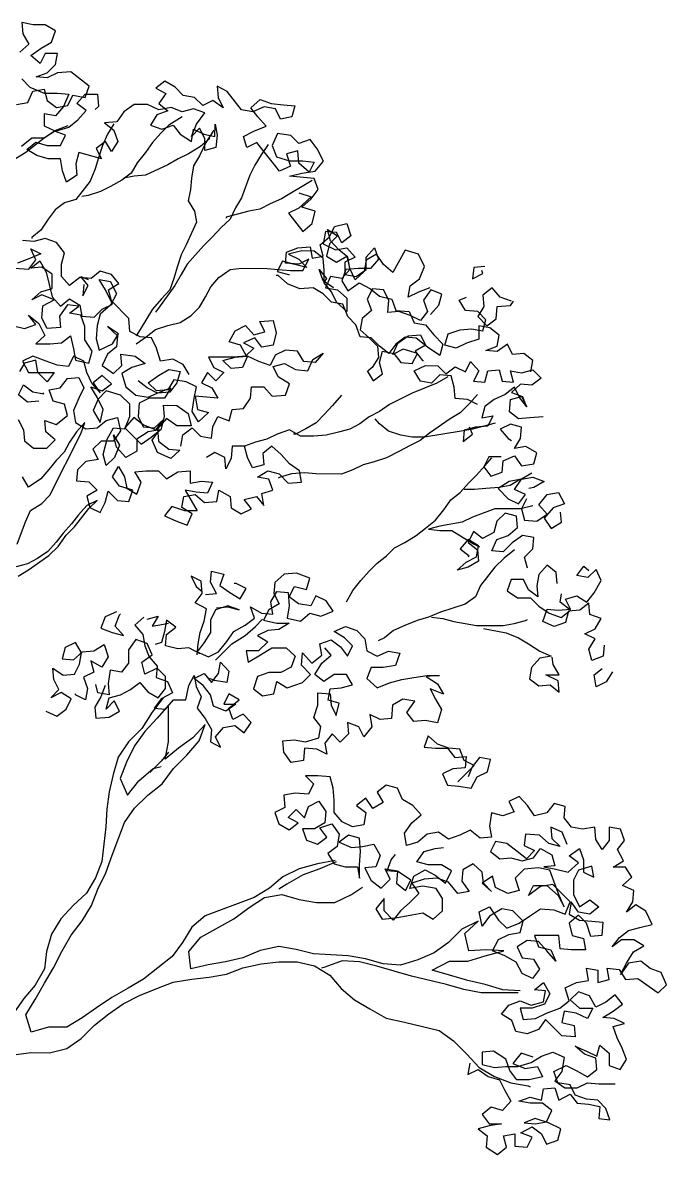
# Model space of a CAD drawing. Header units: millimetres. Extents: x 9.7 to 19, y -1.7 to 10.2.
# Drawn here: x 15.58 to 18.98, y 4.03 to 10 of the extents above; entities that cross this region are included whole.
import ezdxf

# ---------------------------------------------------------------- set-up
doc = ezdxf.new("R2010")
doc.units = ezdxf.units.MM
doc.layers.add('ceco.net 169', color=7, linetype='Continuous')

msp = doc.modelspace()

# ---------------------------------------------------------------- linework, layer by layer
at = {"layer": 'ceco.net 169'}
for p, q in [((16.3227, 6.4406), (16.2633, 6.3652)), ((16.2633, 6.3652), (16.2093, 6.2789)), ((16.2093, 6.2789), (16.1391, 6.2088)), ((16.1391, 6.2088), (16.085, 6.128)), ((16.085, 6.128), (16.058, 6.0363)), ((16.058, 6.0363), (16.0363, 5.9446)), ((16.0363, 5.9446), (16.0255, 5.8529)), ((16.0255, 5.8529), (16.02, 5.7612)), ((16.02, 5.7612), (15.9982, 5.5778)), ((15.9982, 5.5778), (15.9658, 5.4916)), ((15.9658, 5.4916), (15.9172, 5.4107)), ((15.9172, 5.4107), (15.847, 5.346)), ((15.847, 5.346), (15.7822, 5.276)), ((15.7822, 5.276), (15.7336, 5.1951)), ((15.7336, 5.1951), (15.7065, 5.1034)), ((15.7065, 5.1034), (15.6956, 5.0117)), ((15.6956, 5.0117), (15.647, 4.9255)), ((15.647, 4.9255), (15.5876, 4.8554)), ((15.5876, 4.8554), (15.5336, 4.7799))]:
    msp.add_line(p, q, dxfattribs=at)
for points in [[(15.5488, 9.57), (15.6081, 9.5807), (15.6351, 9.6401), (15.6945, 9.6508), (15.7106, 9.5914), (15.7591, 9.5536), (15.8185, 9.5644), (15.8455, 9.6183), (15.9102, 9.6074), (15.9319, 9.6668), (15.8348, 9.7424), (15.7647, 9.737), (15.7107, 9.7101), (15.6514, 9.7156), (15.7108, 9.7371), (15.7539, 9.7802), (15.7648, 9.8395), (15.7001, 9.8396), (15.673, 9.7857), (15.6245, 9.8289), (15.6785, 9.8666), (15.7325, 9.8989), (15.7541, 9.9582), (15.7002, 9.9906), (15.6355, 9.9907), (15.5761, 10.0015), (15.5815, 9.9422), (15.6138, 9.8882), (15.5652, 9.8451)], [(17.0372, 9.1047), (17.1019, 9.0831), (17.0371, 9.0238), (16.9831, 8.9969), (17.0586, 8.8997), (17.1071, 8.9428), (17.1234, 9.0076), (17.0533, 9.0292), (17.1019, 9.0723), (17.1397, 9.1208), (17.1181, 9.1802), (16.9887, 9.1911), (17.0534, 9.2072), (17.1236, 9.2179), (17.1668, 9.2718), (17.1345, 9.3366), (17.0968, 9.3852), (17.0374, 9.3637), (16.9943, 9.4069), (16.9242, 9.4177), (16.8971, 9.353), (16.9187, 9.2936), (16.9888, 9.272), (17.0589, 9.2719), (17.1182, 9.2665), (17.0912, 9.2126), (17.0373, 9.2612), (17.032, 9.3259), (16.9726, 9.3098), (16.9941, 9.245), (16.9348, 9.2181), (16.8971, 9.2667), (16.854, 9.3207), (16.8162, 9.3693), (16.7623, 9.3423), (16.7461, 9.4017), (16.8001, 9.4286), (16.8649, 9.4555), (16.8218, 9.5041), (16.784, 9.5527), (16.8326, 9.5958), (16.8919, 9.5742), (16.9567, 9.5687), (17.016, 9.5633), (16.9998, 9.5039), (16.9404, 9.4932), (16.9135, 9.5472), (16.8542, 9.558), (16.7948, 9.5311), (16.7355, 9.542), (16.6601, 9.6391), (16.6061, 9.6661), (16.6115, 9.6068), (16.6384, 9.5528), (16.5845, 9.5906), (16.5305, 9.5637), (16.4874, 9.6069), (16.4281, 9.6178), (16.385, 9.6609), (16.3311, 9.6934), (16.2825, 9.6556), (16.3364, 9.6286), (16.2986, 9.5747), (16.3471, 9.5369), (16.2877, 9.5154), (16.2553, 9.4615), (16.3146, 9.4398), (16.374, 9.4614), (16.4117, 9.4128), (16.471, 9.375), (16.4819, 9.4397), (16.5358, 9.4127), (16.5951, 9.4018), (16.5952, 9.4666), (16.6059, 9.4072), (16.6004, 9.3425), (16.5411, 9.3264), (16.5412, 9.3911), (16.5142, 9.4451), (16.471, 9.4019), (16.4981, 9.4666), (16.5413, 9.5259), (16.482, 9.5476), (16.4226, 9.5314), (16.3633, 9.5531), (16.2985, 9.5424), (16.2392, 9.5694), (16.1691, 9.5694), (16.1151, 9.5317), (16.0773, 9.4778), (16.0126, 9.4725), (16.0611, 9.4347), (16.0826, 9.3753), (16.0502, 9.3214), (16.0179, 9.3754), (15.9693, 9.3377), (15.9962, 9.2837), (15.8776, 9.3162), (15.8614, 9.2569), (15.8667, 9.1975), (15.8127, 9.1598), (15.7912, 9.2192), (15.7805, 9.2839), (15.7157, 9.284), (15.6564, 9.3002), (15.6025, 9.3326), (15.6511, 9.3703), (15.7104, 9.3541), (15.7805, 9.354), (15.8075, 9.4079), (15.7482, 9.4296), (15.6943, 9.3919), (15.6295, 9.3919), (15.5755, 9.3488)], [(15.5759, 9.7048), (15.619, 9.6616), (15.6945, 9.6292), (15.7646, 9.6291), (15.8239, 9.6237), (15.7969, 9.559), (15.7537, 9.5105), (15.6944, 9.5213), (15.6943, 9.4566), (15.7536, 9.4296), (15.8238, 9.4511), (15.8724, 9.4888), (15.9156, 9.5373), (15.867, 9.5751), (15.9102, 9.6236), (15.975, 9.6236), (15.9803, 9.5588), (15.9641, 9.5427)], [(16.4226, 9.5045), (16.3524, 9.4614), (16.3092, 9.4183), (16.266, 9.3698), (16.2282, 9.3159), (16.185, 9.262), (16.1526, 9.208), (16.104, 9.1703), (16.0446, 9.138), (15.9907, 9.1111), (15.9259, 9.0896), (15.8936, 9.0842)], [(15.8184, 9.4565), (15.759, 9.435), (15.6943, 9.3919), (15.5971, 9.3164), (15.5431, 9.2841), (15.4838, 9.2626), (15.4298, 9.2357), (15.3704, 9.2142), (15.3489, 9.2088)], [(16.0611, 9.467), (16.0287, 9.4131), (16.0017, 9.3538), (15.9801, 9.2891), (15.9638, 9.2298), (15.9368, 9.1651), (15.8612, 9.0681), (15.8018, 9.0519), (15.7532, 9.0142), (15.7154, 8.9657), (15.6776, 8.9064), (15.629, 8.8687), (15.629, 8.8633)], [(16.5897, 9.4342), (16.5465, 9.3695), (16.5141, 9.2994), (16.4817, 9.2455), (16.4708, 9.1808), (16.4654, 9.1214), (16.4545, 9.0621), (16.4869, 9.0081), (16.4976, 8.9488), (16.4435, 8.8302), (16.4165, 8.7763), (16.3949, 8.7115), (16.3786, 8.6522), (16.357, 8.5929), (16.3138, 8.5444), (16.2652, 8.4905), (16.2004, 8.3827), (16.1788, 8.3503)], [(16.5681, 9.3911), (16.5195, 9.348), (16.4548, 9.3103), (16.4008, 9.2833), (16.3468, 9.251), (16.2281, 9.1972), (16.1688, 9.1918), (16.1148, 9.1811)], [(16.8756, 9.3584), (16.8378, 9.3045), (16.8053, 9.2506), (16.7783, 9.1967), (16.7351, 9.078), (16.7026, 9.0241), (16.6756, 8.9648), (16.627, 8.9217), (16.5838, 8.8732), (16.5352, 8.8247), (16.4488, 8.7277), (16.4164, 8.6738), (16.384, 8.6145), (16.2976, 8.4959), (16.2814, 8.4743)], [(17.1073, 9.1694), (16.9454, 9.0725), (16.8861, 9.0455), (16.8321, 9.0186), (16.7728, 9.0079), (16.6541, 8.9756), (16.654, 8.9702)], [(16.1787, 8.3072), (16.2327, 8.3449), (16.2813, 8.3826), (16.3461, 8.4041), (16.4108, 8.4202), (16.4702, 8.4579), (16.5134, 8.5011), (16.5458, 8.555), (16.5728, 8.6089), (16.616, 8.6574), (16.6754, 8.7005), (16.7347, 8.7058), (16.8696, 8.7057), (16.9289, 8.7003), (16.9936, 8.6948), (17.0584, 8.6948), (17.0908, 8.7541), (17.0368, 8.7271), (16.9667, 8.7326), (16.9721, 8.7919), (17.0315, 8.8135), (17.0962, 8.8188), (17.107, 8.7594), (17.1663, 8.7702), (17.1502, 8.8295), (17.1988, 8.8726), (17.2258, 8.9266), (17.2905, 8.9427), (17.3121, 8.8779), (17.2635, 8.8402), (17.2366, 8.8942), (17.1772, 8.8996), (17.1664, 8.8349), (17.2311, 8.8025), (17.2904, 8.8132), (17.3335, 8.7646), (17.2796, 8.7377), (17.2795, 8.673), (17.3388, 8.6621), (17.3928, 8.6998), (17.3929, 8.7646), (17.4361, 8.8131), (17.4576, 8.7537), (17.4144, 8.7052), (17.3497, 8.7053), (17.2849, 8.6999), (17.2633, 8.6406), (17.2956, 8.5867), (17.355, 8.6298), (17.4143, 8.5973), (17.4628, 8.5595), (17.5275, 8.5433), (17.549, 8.4839), (17.6192, 8.4785), (17.6461, 8.4191), (17.7054, 8.4083), (17.7485, 8.3543), (17.797, 8.3057), (17.7808, 8.2464), (17.7161, 8.2896), (17.6568, 8.3382), (17.5975, 8.3436), (17.5489, 8.3059), (17.5111, 8.2574), (17.4626, 8.2952), (17.4195, 8.3384), (17.3601, 8.3439), (17.3386, 8.4086), (17.2955, 8.4518), (17.2686, 8.5166), (17.2092, 8.5274), (17.1661, 8.5706), (17.1122, 8.603), (17.0421, 8.5977), (16.9774, 8.6247), (16.9289, 8.6679), (16.9181, 8.6679)], [(17.7272, 8.6024), (17.6678, 8.5809), (17.6138, 8.554), (17.6247, 8.6133), (17.6733, 8.651), (17.7003, 8.7157), (17.668, 8.7805), (17.5979, 8.8021), (17.533, 8.6835), (17.4845, 8.7267), (17.4468, 8.7807), (17.3929, 8.7484), (17.382, 8.6891), (17.3334, 8.646), (17.3065, 8.7053), (17.2958, 8.7647), (17.2473, 8.8025), (17.2042, 8.8511), (17.188, 8.9104), (17.2419, 8.878), (17.1987, 8.8349), (17.1825, 8.7702), (17.2364, 8.7377), (17.2904, 8.7701), (17.3065, 8.6999), (17.2633, 8.6514), (17.204, 8.6623), (17.177, 8.6029), (17.2417, 8.5921), (17.2902, 8.5489), (17.2901, 8.4788), (17.2362, 8.5274), (17.2093, 8.5813), (17.1716, 8.6299), (17.1716, 8.6947), (17.1663, 8.7594), (17.1178, 8.7972), (17.0531, 8.7973), (16.9829, 8.7811), (17.0368, 8.7541), (17.08, 8.7109), (17.0098, 8.7272), (16.9505, 8.7434), (16.9235, 8.6895), (16.9828, 8.6732), (16.9882, 8.6732)], [(16.4591, 8.1451), (16.4268, 8.1991), (16.3729, 8.2261), (16.3081, 8.2154), (16.2866, 8.2855), (16.2597, 8.3395), (16.2004, 8.3449), (16.1464, 8.3719), (16.1411, 8.4421), (16.0495, 8.5339), (16.0334, 8.5932), (16.0873, 8.6255), (16.0496, 8.6741), (15.9903, 8.6903), (15.9417, 8.6526), (15.8824, 8.6581), (15.8284, 8.615), (15.7853, 8.6636), (15.7853, 8.7283), (15.8016, 8.7876), (15.7585, 8.8416), (15.6992, 8.8632), (15.6398, 8.8471), (15.5805, 8.8525)], [(15.5372, 8.7069), (15.6127, 8.7015), (15.6505, 8.75), (15.6236, 8.8093), (15.6775, 8.7823), (15.6128, 8.7554), (15.5534, 8.7339)], [(15.5261, 8.4049), (15.5908, 8.3886), (15.6502, 8.4101), (15.6125, 8.4587), (15.6664, 8.4155), (15.6987, 8.3508), (15.6501, 8.3077), (15.7256, 8.3076), (15.785, 8.3129), (15.8336, 8.3506), (15.8497, 8.2805), (15.8604, 8.2212), (15.9305, 8.2049), (15.9468, 8.2696), (15.9091, 8.329), (15.9091, 8.3991), (15.8876, 8.4585), (15.8283, 8.4693), (15.8768, 8.507), (15.8175, 8.5125), (15.7743, 8.4532), (15.7796, 8.3938), (15.7095, 8.3885), (15.6826, 8.4425), (15.688, 8.5072), (15.7474, 8.5395), (15.6827, 8.5666), (15.6287, 8.5396), (15.6773, 8.5827), (15.7367, 8.5989), (15.7368, 8.6744), (15.6828, 8.7122), (15.6235, 8.7069), (15.6721, 8.7446), (15.7044, 8.6852), (15.7366, 8.5557), (15.7798, 8.5071), (15.8283, 8.5448), (15.8822, 8.5124), (15.893, 8.4531), (15.9577, 8.4476), (16.0009, 8.4907), (16.0549, 8.5177), (16.0172, 8.5932), (15.9849, 8.6472), (16.0442, 8.6363), (16.0765, 8.5716), (16.0441, 8.5123), (15.9901, 8.4638), (15.9739, 8.4045), (15.9684, 8.3343), (15.9845, 8.275), (16.0547, 8.3073), (16.0871, 8.3612), (16.0278, 8.399), (16.0817, 8.3504), (16.0762, 8.2911), (16.0277, 8.2534), (16.0006, 8.1941), (16.0599, 8.1508), (16.1031, 8.194), (16.0978, 8.2533), (16.1733, 8.2424), (16.2272, 8.2046), (16.1571, 8.1831), (16.1031, 8.1508), (16.1246, 8.0807), (16.1785, 8.0375), (16.2432, 8.0266), (16.3026, 8.0535), (16.3619, 8.0751), (16.3295, 8.0211), (16.2486, 8.0212), (16.1946, 7.9943), (16.1892, 7.9242), (16.2161, 7.8702), (16.2754, 7.8648), (16.324, 7.9079), (16.2808, 7.854), (16.2161, 7.881), (16.1676, 7.9188), (16.119, 7.8649), (16.2052, 7.7785), (16.2592, 7.8162), (16.3132, 7.8593), (16.3294, 7.924), (16.3241, 7.9834), (16.3942, 7.9833), (16.4535, 7.9401), (16.4696, 7.8754), (16.3941, 7.8754), (16.3402, 7.9132), (16.2916, 7.8593), (16.2969, 7.7946), (16.3509, 7.7514), (16.4102, 7.746), (16.3616, 7.7028), (16.2915, 7.7353), (16.2646, 7.8), (16.3024, 7.8539), (16.2431, 7.8432), (16.1837, 7.8055), (16.1836, 7.7408), (16.1243, 7.7085), (16.0758, 7.7624), (16.0596, 7.8272), (16.0919, 7.7732), (16.0649, 7.7085), (16.0217, 7.6654), (16.0056, 7.7248), (16.0272, 7.8056), (16.0597, 7.865), (16.119, 7.8595), (16.146, 7.9242), (16.1461, 7.9889), (16.0976, 8.0375), (16.0221, 8.0592), (15.9789, 8.0161), (15.9519, 7.9568), (15.9896, 7.892), (16.0058, 7.9621), (15.9735, 8.0269), (15.9412, 8.0808), (16.0005, 8.0592), (16.0491, 8.0969), (16.0006, 8.1401), (15.952, 8.1024), (15.9897, 8.0484), (15.9466, 8.097), (15.9197, 8.1564), (15.9036, 8.2157), (15.8496, 8.2427), (15.8226, 8.1888), (15.7633, 8.1943), (15.704, 8.2159), (15.6339, 8.2429), (15.5799, 8.216), (15.6122, 8.1567), (15.7471, 8.1565), (15.7093, 8.108), (15.6608, 8.1566), (15.65, 8.2214), (15.5907, 8.2052), (15.5637, 8.1621)], [(18.0186, 8.7155), (17.9592, 8.7101), (17.9538, 8.6508), (18.0077, 8.6777), (18.0024, 8.6939)], [(15.9039, 8.6203), (15.8985, 8.561), (15.9255, 8.6149), (15.8878, 8.6635), (15.9255, 8.6472)], [(17.2201, 8.6029), (17.1662, 8.6407), (17.1447, 8.7001), (17.1824, 8.6515), (17.1716, 8.6353)], [(17.7324, 8.4622), (17.7756, 8.5107), (17.7919, 8.57), (17.7326, 8.5916), (17.6947, 8.5377), (17.7163, 8.4784), (17.6785, 8.4299), (17.6245, 8.4569), (17.5652, 8.4785), (17.5059, 8.4732), (17.5113, 8.5379), (17.4844, 8.5919), (17.4251, 8.5973), (17.3981, 8.5434), (17.4196, 8.484), (17.371, 8.4409), (17.3602, 8.3816), (17.4087, 8.3384), (17.4518, 8.2952), (17.4571, 8.2359), (17.4247, 8.182), (17.4031, 8.1658)], [(18.1586, 8.5319), (18.0993, 8.5536), (18.0562, 8.6021), (18.0076, 8.5644), (18.013, 8.5051), (17.9806, 8.4512), (18.0291, 8.4026), (18.0776, 8.4403), (18.0831, 8.505), (18.1532, 8.5103), (18.1694, 8.5319)], [(18.2608, 8.1596), (18.2716, 8.219), (18.2231, 8.2568), (18.1638, 8.2514), (18.1369, 8.3054), (18.0829, 8.2677), (18.0235, 8.2731), (18.0829, 8.2946), (18.0937, 8.354), (18.0452, 8.3918), (17.9859, 8.4026), (17.9858, 8.3325), (17.9211, 8.311), (17.8671, 8.2841), (17.8078, 8.3003), (17.824, 8.3596), (17.8888, 8.3811), (17.9481, 8.3865), (18.0075, 8.3756), (18.0237, 8.4349), (17.9806, 8.4781), (17.9159, 8.4836), (17.8835, 8.5376), (17.9213, 8.5537)], [(16.4156, 7.7675), (16.4264, 7.8269), (16.475, 7.8646), (16.5181, 7.8214), (16.5775, 7.8105), (16.5829, 7.8699), (16.6099, 7.9238), (16.6693, 7.9022), (16.6855, 7.9615), (16.7448, 7.9668), (16.7826, 8.0207), (16.7881, 8.0801), (16.8528, 8.08), (16.8959, 8.0314), (16.9661, 8.0367), (16.9877, 8.0961), (16.9284, 8.1339), (16.9015, 8.1878), (16.9608, 8.204), (17.0201, 8.1715), (17.0849, 8.1661), (17.1119, 8.2254), (17.1658, 8.2577), (17.1226, 8.2092), (17.0633, 8.2147), (17.031, 8.2686), (16.9663, 8.2741), (16.9123, 8.2472), (16.8853, 8.1932), (16.826, 8.2149), (16.7667, 8.2419), (16.7396, 8.1826), (16.6803, 8.1773), (16.6372, 8.2204), (16.7019, 8.2366), (16.7613, 8.2419), (16.729, 8.3013), (16.6696, 8.3175), (16.7021, 8.3768), (16.756, 8.4037), (16.7991, 8.3552), (16.8585, 8.3713), (16.8316, 8.4253), (16.9017, 8.4306), (16.9178, 8.3658), (16.9016, 8.3011), (16.8422, 8.2904), (16.8045, 8.339), (16.7451, 8.3121), (16.7991, 8.285), (16.7559, 8.2419), (16.6965, 8.2366), (16.5617, 8.2367), (16.5886, 8.1827), (16.6425, 8.1557), (16.5993, 8.1126), (16.5562, 8.1558), (16.5238, 8.1019), (16.5777, 8.0749), (16.61, 8.0209), (16.4914, 8.0318), (16.5021, 7.9616), (16.5614, 7.9454), (16.5074, 7.8969), (16.4751, 7.9509), (16.486, 8.021), (16.4968, 8.0803), (16.4429, 8.1073), (16.3782, 8.1182), (16.3457, 8.0643), (16.2864, 8.0589), (16.2433, 8.1021), (16.2973, 8.1398), (16.3512, 8.1722), (16.4106, 8.1613), (16.3943, 8.102), (16.3565, 8.0535), (16.2918, 8.0481), (16.2379, 8.0752), (16.1894, 8.113)], [(17.3977, 8.1658), (17.43, 8.1118), (17.4786, 8.1496), (17.4625, 8.2089), (17.4787, 8.2682), (17.5381, 8.2574), (17.5758, 8.2088), (17.6351, 8.2034), (17.6621, 8.2573), (17.5866, 8.2789), (17.5327, 8.252), (17.5597, 8.3113), (17.6137, 8.349), (17.6784, 8.3543), (17.7053, 8.3004), (17.6513, 8.2681), (17.6891, 8.2195), (17.6945, 8.2195)], [(17.9801, 7.9873), (17.9262, 8.0143), (17.8615, 8.0197), (17.8562, 8.0791), (17.84, 8.1384), (17.7807, 8.1439), (17.7375, 8.1008), (17.6782, 8.1116), (17.6459, 8.1656), (17.7052, 8.1925), (17.7699, 8.1924), (17.8131, 8.1492), (17.8616, 8.187), (17.9156, 8.1599), (17.9426, 8.2139), (17.9857, 8.1653), (17.9587, 8.1114), (18.018, 8.1059), (18.0342, 8.1652), (18.0936, 8.1706), (18.1097, 8.1112), (18.169, 8.1058), (18.1529, 8.1651), (18.2122, 8.1543), (18.2716, 8.1704), (18.3147, 8.1272), (18.2661, 8.0895), (18.2068, 8.0949), (18.1582, 8.0518), (18.2175, 8.0302), (18.2337, 7.9816)], [(15.558, 7.9086), (15.585, 7.8546), (15.5903, 7.7953), (15.6388, 7.7575), (15.7089, 7.7574), (15.7521, 7.8005), (15.7036, 7.8437), (15.6983, 7.903), (15.7576, 7.8814), (15.817, 7.9299), (15.8009, 7.9893), (15.7415, 8.0055), (15.72, 8.0649), (15.7794, 8.0756), (15.8172, 8.1241), (15.8765, 8.1294), (15.9034, 8.0755), (15.8764, 8.0216), (15.8494, 7.9568), (15.8601, 7.8921), (15.914, 7.8597), (15.9734, 7.865), (16.0219, 7.9027), (16.0813, 7.9189), (16.0974, 7.8487), (16.0596, 7.7948), (15.9949, 7.7949), (15.9517, 7.7518), (15.9786, 7.6978), (15.9139, 7.6871), (15.8707, 7.644), (15.8652, 7.5846), (15.9299, 7.5792), (15.9731, 7.536), (15.9191, 7.5037), (15.9352, 7.4443), (15.9891, 7.4173), (16.0162, 7.4712), (16.0324, 7.5305), (16.0809, 7.4819), (16.1402, 7.4765), (16.1619, 7.5358), (16.0917, 7.5575), (16.054, 7.606), (16.0864, 7.6599), (16.1188, 7.606), (16.1295, 7.5466), (16.1834, 7.5142), (16.205, 7.5789), (16.1727, 7.6329), (16.2321, 7.6382), (16.2968, 7.6382), (16.3399, 7.595), (16.3993, 7.6327), (16.464, 7.638), (16.464, 7.5733), (16.5233, 7.584), (16.5826, 7.5786), (16.5556, 7.5193), (16.4963, 7.5247), (16.437, 7.5356), (16.5016, 7.4276), (16.4369, 7.4277), (16.3668, 7.4493), (16.329, 7.4008), (16.3883, 7.3738), (16.4476, 7.3521), (16.4746, 7.4115), (16.4207, 7.4439), (16.4315, 7.5032), (16.4909, 7.5139), (16.5394, 7.4707), (16.6041, 7.4761), (16.615, 7.5354), (16.6743, 7.503), (16.6796, 7.4436), (16.7335, 7.4112), (16.7875, 7.4381), (16.7498, 7.4867), (16.8145, 7.5028), (16.8522, 7.4543), (16.8415, 7.519), (16.9009, 7.5351), (16.8793, 7.5945), (16.82, 7.6053), (16.874, 7.6376), (16.9333, 7.6214), (16.9818, 7.5728), (17.0519, 7.5781), (17.0412, 7.6375), (16.9873, 7.6753), (16.9442, 7.7239), (16.8957, 7.7671), (16.8471, 7.7294), (16.8524, 7.67), (16.7931, 7.6539), (16.7662, 7.7079), (16.75, 7.7672), (16.6853, 7.7673), (16.6799, 7.7026), (16.6528, 7.6486), (16.6475, 7.708), (16.5936, 7.735), (16.5504, 7.7081)], [(17.8238, 8.1331), (17.7645, 8.1007), (17.635, 8.0469), (17.5162, 7.9877), (17.4623, 7.95), (17.4083, 7.9231), (17.3597, 7.8853), (17.3057, 7.8584), (17.2464, 7.8423), (17.1816, 7.8262), (17.1169, 7.8208), (17.0468, 7.8209), (16.9875, 7.8533), (16.9227, 7.8318), (16.8687, 7.8049), (16.8094, 7.7887), (16.75, 7.7672), (16.7393, 7.7672)], [(15.666, 8.0056), (15.6067, 8.0002), (15.5582, 8.038), (15.5852, 8.0919), (15.6337, 8.0541), (15.693, 8.0433), (15.6876, 8.0487)], [(18.3253, 7.9222), (18.2552, 7.9169), (18.1958, 7.9115), (18.1473, 7.9494), (18.1528, 8.0141), (18.2121, 8.0302), (18.239, 7.9762), (18.2013, 8.0248), (18.1744, 8.0788), (18.1258, 8.0411), (18.0665, 8.0142), (18.0179, 7.9764), (18.0016, 7.9171), (18.061, 7.9279), (18.034, 7.8739), (17.9692, 7.8686), (17.9099, 7.8525), (17.9044, 7.7931), (17.953, 7.8309), (17.9369, 7.8686)], [(17.9802, 8.0412), (17.937, 7.9927), (17.8884, 7.9442), (17.8344, 7.9119), (17.7265, 7.8365), (17.6779, 7.7987), (17.6239, 7.7718), (17.5645, 7.7395), (17.4998, 7.7072), (17.435, 7.6857), (17.3757, 7.6696), (17.3217, 7.6426), (17.2624, 7.6211), (17.1275, 7.6212), (17.0682, 7.6267), (16.998, 7.6214), (16.9387, 7.6052), (16.9279, 7.5998)], [(17.2627, 8.0365), (17.2141, 7.9826), (17.1709, 7.9341), (17.1278, 7.8909), (17.0738, 7.8586), (17.0198, 7.8317), (17.009, 7.8317)], [(15.552, 7.2505), (15.5953, 7.3691), (15.6223, 7.4284), (15.6817, 7.4661), (15.7249, 7.5092), (15.887, 7.8327), (15.9087, 7.8921), (15.8655, 7.8436), (15.8276, 7.7896), (15.8006, 7.7357), (15.7574, 7.6926), (15.7196, 7.6441), (15.6764, 7.5956), (15.6117, 7.5525), (15.5793, 7.6065)], [(18.0717, 7.8901), (17.953, 7.8578), (17.8937, 7.8471), (17.6995, 7.8149), (17.6347, 7.815), (17.5754, 7.8258), (17.5107, 7.8474), (17.4622, 7.8852), (17.4406, 7.9122)], [(18.104, 7.712), (18.0392, 7.7121), (18.0122, 7.6582), (18.0499, 7.6096), (18.1093, 7.6311), (18.1147, 7.6905), (18.1741, 7.7174), (18.2118, 7.6634), (18.2765, 7.6741), (18.2928, 7.7334), (18.2335, 7.7659), (18.1741, 7.7551), (18.2065, 7.809), (18.212, 7.8684), (18.1527, 7.8846), (18.0987, 7.8577), (18.1418, 7.8091), (18.158, 7.7983)], [(17.2887, 6.9468), (17.3211, 7.0061), (17.3643, 7.06), (17.4075, 7.1085), (17.4507, 7.1516), (17.4993, 7.1894), (17.5425, 7.2325), (17.5965, 7.2594), (17.6558, 7.2971), (17.7044, 7.3348), (17.7584, 7.3779), (17.8016, 7.4318), (17.8394, 7.4857), (17.888, 7.5234), (17.9312, 7.572), (17.9744, 7.6151), (18.0176, 7.6636), (18.0554, 7.7067)], [(18.2063, 7.5933), (18.1524, 7.561), (18.093, 7.5502), (18.0229, 7.5449), (17.9635, 7.5396), (17.9096, 7.5396)], [(18.2657, 7.6256), (18.2117, 7.5933), (18.147, 7.5825), (18.0876, 7.5448), (18.1415, 7.4908), (18.1954, 7.4638), (18.2332, 7.5123), (18.1739, 7.5394), (18.2117, 7.5933), (18.2711, 7.604), (18.3304, 7.5824), (18.2764, 7.5501), (18.2494, 7.5447)], [(18.2386, 7.4908), (18.2116, 7.4368), (18.2277, 7.3775), (18.2924, 7.372), (18.3464, 7.4097), (18.3033, 7.4583), (18.3465, 7.5122), (18.4059, 7.523), (18.4382, 7.4636), (18.3788, 7.4421), (18.3302, 7.3882), (18.3679, 7.3342), (18.4219, 7.3665), (18.4166, 7.4205)], [(15.5573, 7.0832), (15.6113, 7.1156), (15.7192, 7.191), (15.7678, 7.2395), (15.811, 7.2988), (15.8542, 7.3419), (15.9298, 7.4389), (15.973, 7.482), (15.919, 7.4551), (15.8758, 7.4066), (15.838, 7.3581), (15.7948, 7.3096), (15.757, 7.2611), (15.7138, 7.2126), (15.6599, 7.1749), (15.6059, 7.1479), (15.5465, 7.1318)], [(18.2709, 7.453), (18.2062, 7.4368), (18.0713, 7.437), (17.9526, 7.3939), (17.8987, 7.367), (17.78, 7.3455), (17.7206, 7.3294), (17.7799, 7.324), (17.8447, 7.3239), (17.904, 7.2861), (17.9579, 7.2537), (17.9902, 7.2375)], [(18.2437, 7.1239), (18.2275, 7.1833), (18.2707, 7.2264), (18.2762, 7.2857), (18.2168, 7.2966), (18.1629, 7.2589), (18.1143, 7.2104), (18.0549, 7.2158), (18.082, 7.2751), (18.1413, 7.2967), (18.1899, 7.3398), (18.1846, 7.3991), (18.1253, 7.4153), (18.0821, 7.3722), (18.0658, 7.3129), (18.0065, 7.2806), (17.9579, 7.3184), (17.9309, 7.2591), (17.9794, 7.2213), (17.9848, 7.1619), (17.9308, 7.1296), (17.8714, 7.1135), (17.92, 7.1566), (17.974, 7.1835), (17.9848, 7.2429), (17.9309, 7.2753), (17.8877, 7.2268), (17.9362, 7.189), (17.9308, 7.1836)], [(18.1736, 7.2211), (18.1196, 7.178), (18.0711, 7.1295), (17.9954, 7.0325), (17.9684, 6.9732), (17.9144, 6.9354), (17.7849, 6.8924), (17.7202, 6.8655), (17.6608, 6.8494), (17.5961, 6.8225), (17.5367, 6.7955), (17.4881, 6.7578), (17.4558, 6.7417)], [(16.5443, 6.9852), (16.6037, 6.9906), (16.5714, 7.05), (16.5768, 7.1093), (16.6415, 7.093), (16.6199, 7.0337), (16.6738, 6.9959), (16.7277, 6.9635), (16.7601, 7.0174), (16.7062, 7.0444), (16.6954, 7.0444)], [(18.4, 7.0429), (18.3947, 7.1022), (18.3462, 7.14), (18.303, 7.0915), (18.2921, 7.0322), (18.2975, 6.9729), (18.249, 7.0107), (18.222, 7.0646), (18.1573, 7.0647), (18.1357, 7.0054), (18.1896, 6.9676), (18.2597, 6.9675), (18.3028, 6.9243), (18.3567, 6.8865), (18.4214, 6.8649), (18.47, 6.9026), (18.4161, 6.9458), (18.4215, 6.9889)], [(18.6479, 6.719), (18.6424, 6.6597), (18.5831, 6.6381), (18.5669, 6.6975), (18.5993, 6.7514), (18.5454, 6.7784), (18.5994, 6.8054), (18.6318, 6.8593), (18.5725, 6.8809), (18.5672, 6.9402), (18.5186, 6.9025), (18.4592, 6.8972), (18.443, 6.8379), (18.3836, 6.8163), (18.3243, 6.8434), (18.346, 6.9081), (18.4053, 6.9026), (18.47, 6.908), (18.4431, 6.9619), (18.5025, 6.9781), (18.5564, 6.9456), (18.5942, 6.9942), (18.632, 7.0589), (18.6051, 7.1182), (18.5619, 7.0751), (18.5026, 7.0859), (18.5404, 7.1345), (18.5673, 7.1129)], [(16.5009, 6.667), (16.5063, 6.7264), (16.5172, 6.7857), (16.5388, 6.845), (16.5497, 6.9097), (16.4904, 6.9421), (16.5282, 6.9907), (16.5228, 7.0554), (16.4689, 7.0824), (16.4958, 7.0284), (16.5282, 7.0014)], [(16.6036, 6.9151), (16.663, 6.9204), (16.7223, 6.9042), (16.663, 6.9258), (16.5982, 6.9043), (16.5712, 6.8504), (16.5711, 6.7856), (16.5387, 6.7317), (16.5009, 6.6832), (16.5602, 6.6562), (16.6142, 6.6831), (16.6574, 6.737), (16.6952, 6.7909), (16.7546, 6.8232), (16.8032, 6.8609), (16.7816, 6.9203), (16.8409, 6.8879), (16.9003, 6.8824), (16.8895, 6.9472), (16.922, 7.0011), (16.9813, 6.9956), (16.9866, 6.9255), (16.9758, 6.8608), (17.0459, 6.8445), (17.0945, 6.8876), (17.1538, 6.8714), (17.2185, 6.8983), (17.1808, 6.9523), (17.1269, 6.9793), (17.0999, 6.9254), (17.0352, 6.9362), (16.9867, 6.9741), (17.0137, 7.028), (17.0784, 7.0117), (17.0946, 7.0711), (17.0245, 7.0981), (16.9598, 7.0928), (16.9112, 7.0496), (16.9058, 6.9903), (16.9327, 6.9363), (16.8787, 6.904), (16.8517, 6.8501), (16.9218, 6.8339), (16.9865, 6.8338), (16.9326, 6.8015), (16.8732, 6.7961), (16.8193, 6.7692), (16.8732, 6.7368), (16.8246, 6.6883), (16.7598, 6.6884), (16.7706, 6.629), (16.8353, 6.6667), (16.8947, 6.7044), (16.9702, 6.7044), (17.0187, 6.6612), (16.9971, 6.6018), (16.9431, 6.5749), (16.8784, 6.575), (16.8191, 6.5535), (16.7974, 6.4887), (16.8459, 6.4509), (16.9053, 6.4617), (16.9215, 6.5264), (16.9754, 6.494), (17.0564, 6.5209), (17.0996, 6.564), (17.0511, 6.6126), (17.0565, 6.6773), (17.105, 6.6233), (17.159, 6.6664), (17.1483, 6.7258), (17.2076, 6.7473), (17.2561, 6.7095), (17.2938, 6.6609), (17.3209, 6.7148), (17.2778, 6.758), (17.2238, 6.7904), (17.2832, 6.8173), (17.3425, 6.7957), (17.3856, 6.7525), (17.3964, 6.6878), (17.4503, 6.6608), (17.5096, 6.6877), (17.569, 6.6768), (17.5473, 6.6121), (17.4826, 6.6014), (17.4179, 6.6015), (17.3962, 6.5421), (17.4501, 6.4935), (17.5149, 6.5205), (17.5796, 6.5366), (17.6444, 6.5473), (17.7145, 6.558), (17.7792, 6.558), (17.7091, 6.5526), (17.7684, 6.5148), (17.8007, 6.4609), (17.7306, 6.4879), (17.7575, 6.4339), (17.7899, 6.3799), (17.7682, 6.3098), (17.7035, 6.3207), (17.6442, 6.3154), (17.6064, 6.3639), (17.6497, 6.4232), (17.5849, 6.4341), (17.531, 6.4018), (17.5255, 6.3316), (17.4662, 6.3263), (17.4122, 6.3533), (17.423, 6.2886), (17.3798, 6.2347), (17.3528, 6.2886), (17.2935, 6.3103), (17.2989, 6.2509), (17.2557, 6.2078), (17.2126, 6.251), (17.1748, 6.2025), (17.1855, 6.1432), (17.1316, 6.1702), (17.0668, 6.1756), (17.0614, 6.1109), (16.9967, 6.1002), (16.9589, 6.1542), (16.9536, 6.2135), (17.0129, 6.2188), (17.0723, 6.208), (17.1424, 6.2295), (17.1533, 6.2888), (17.1155, 6.3374), (17.1372, 6.4021), (17.1372, 6.4669), (17.202, 6.4614), (17.2073, 6.4021), (17.2342, 6.3481), (17.2505, 6.4128), (17.1911, 6.429), (17.202, 6.4884), (17.2613, 6.4937), (17.3207, 6.5098), (17.2884, 6.5638), (17.2236, 6.5639), (17.1697, 6.5262), (17.1211, 6.564), (17.159, 6.6233), (17.2075, 6.6664), (17.1752, 6.7042)], [(16.075, 6.894), (16.0156, 6.8671), (15.994, 6.8077), (16.0533, 6.7861), (16.1126, 6.7699), (16.0695, 6.8185), (16.0911, 6.8778), (16.0965, 6.8832)], [(16.2206, 6.8669), (16.172, 6.8238), (16.2151, 6.7752), (16.2258, 6.7158), (16.2474, 6.6565), (16.2905, 6.6079), (16.285, 6.5485), (16.3443, 6.5269), (16.3713, 6.4676), (16.3119, 6.4352), (16.2741, 6.3867), (16.3334, 6.3813), (16.3766, 6.4298), (16.4413, 6.4297), (16.4576, 6.5052), (16.4846, 6.5592), (16.4954, 6.4998), (16.5223, 6.4458), (16.5006, 6.3865), (16.5437, 6.3325), (16.5761, 6.2732), (16.5706, 6.2084), (16.6245, 6.1814), (16.5976, 6.2354), (16.6408, 6.2839), (16.7001, 6.2946), (16.7487, 6.2568), (16.7865, 6.3107), (16.7434, 6.3539), (16.6894, 6.327), (16.6679, 6.3864), (16.7218, 6.4295), (16.6679, 6.4619), (16.6409, 6.408), (16.7056, 6.4079), (16.6517, 6.3702), (16.587, 6.3972), (16.5708, 6.4566), (16.5331, 6.5052), (16.4846, 6.543), (16.5386, 6.5699), (16.5763, 6.5213), (16.6141, 6.5698), (16.6249, 6.6292), (16.668, 6.5806), (16.6572, 6.5212), (16.5925, 6.5321), (16.5655, 6.5429)], [(16.2368, 6.8561), (16.2961, 6.8722), (16.2637, 6.8183), (16.323, 6.829), (16.35, 6.8344)], [(17.7364, 6.8655), (17.7957, 6.86), (17.855, 6.8438), (17.9737, 6.8221), (18.1139, 6.822), (18.1733, 6.8327), (18.2326, 6.8488), (18.2434, 6.8542)], [(16.5171, 6.6724), (16.4578, 6.7048), (16.3984, 6.6995), (16.3337, 6.7157), (16.3392, 6.7751), (16.3878, 6.8128), (16.3392, 6.8506), (16.3284, 6.7913), (16.3122, 6.7319), (16.2798, 6.7212)], [(16.598, 6.64), (16.6844, 6.7262), (16.7545, 6.7693), (16.8085, 6.8178), (16.8463, 6.8555)], [(18.0114, 6.8059), (18.1301, 6.7842), (18.1948, 6.7572), (18.2487, 6.7248), (18.308, 6.6869), (18.3673, 6.6599), (18.308, 6.6492), (18.2648, 6.6007), (18.2539, 6.5414), (18.3024, 6.5035), (18.3618, 6.5089), (18.4103, 6.4711), (18.4049, 6.5304), (18.3402, 6.5628), (18.4104, 6.5628), (18.3781, 6.6168), (18.3727, 6.6545)], [(16.0153, 6.5056), (15.9936, 6.4463), (15.9612, 6.3924), (15.9666, 6.3331), (16.0367, 6.3384), (16.0907, 6.3707), (16.0637, 6.4247), (16.0205, 6.3816), (16.0368, 6.4409), (16.0961, 6.457), (16.1501, 6.4839), (16.1987, 6.5217), (16.2418, 6.4731), (16.2957, 6.4407), (16.3335, 6.4892), (16.3336, 6.5539), (16.2905, 6.5971), (16.2257, 6.5648), (16.2096, 6.6295), (16.2636, 6.6672), (16.2366, 6.7266), (16.1773, 6.7482), (16.1395, 6.6943), (16.1394, 6.6242), (16.1016, 6.5757), (16.0423, 6.5865), (16.0315, 6.5164), (16.0368, 6.4571), (15.9775, 6.4679), (15.9667, 6.5111)], [(15.7023, 6.3711), (15.7616, 6.344), (15.8102, 6.3818), (15.8372, 6.4357), (15.7833, 6.4681), (15.7293, 6.4412), (15.7725, 6.4843), (15.7456, 6.5383), (15.7402, 6.5976), (15.7942, 6.5598), (15.8535, 6.5651), (15.8805, 6.619), (15.8914, 6.6784), (15.859, 6.7323), (15.8051, 6.7054), (15.7888, 6.6461), (15.8482, 6.6407), (15.8968, 6.6838), (15.9561, 6.6891), (16.0101, 6.7214), (16.0316, 6.6567), (15.9992, 6.6028), (15.9399, 6.6352), (15.956, 6.5758), (15.902, 6.5489), (15.9235, 6.4895), (15.9127, 6.4302), (15.8588, 6.4572), (15.8588, 6.4626)], [(18.6909, 6.5787), (18.6585, 6.5248), (18.6045, 6.4979), (18.5938, 6.5626), (18.637, 6.5949)], [(17.2281, 5.5821), (17.1364, 5.566), (17.0393, 5.5391), (16.9529, 5.4961), (16.8828, 5.4368), (16.8018, 5.3883), (16.5428, 5.2914), (16.4726, 5.2322), (16.424, 5.1513), (16.37, 5.0758), (16.2188, 4.9573), (16.1379, 4.9088), (16.0515, 4.8604), (15.9706, 4.8065), (15.895, 4.7526), (15.814, 4.7041), (15.7169, 4.7042), (15.6252, 4.6773), (15.5983, 4.7691), (15.6469, 4.8499), (15.6956, 4.9362), (15.7442, 5.0171), (15.7874, 5.1033), (15.8361, 5.1896), (15.8955, 5.2651), (15.9441, 5.3459), (15.9765, 5.4322), (16.0198, 5.5185), (16.0522, 5.6102), (16.1171, 5.7827), (16.1711, 5.8582), (16.2413, 5.9282), (16.3169, 5.9875), (16.3763, 6.0684), (16.4465, 6.1384), (16.5113, 6.2139), (16.5437, 6.3002), (16.4789, 6.2301), (16.4034, 6.1762), (16.3332, 6.117), (16.3494, 6.2087), (16.3496, 6.4028), (16.2902, 6.3328), (16.2254, 6.2627), (16.1714, 6.1872), (16.1282, 6.101), (16.0957, 6.0147), (16.1334, 5.9283), (16.1928, 6.0038), (16.2684, 6.0685), (16.3116, 6.0792)], [(17.8758, 5.9969), (17.9622, 6.0831), (17.9083, 6.1101), (17.8868, 6.1695), (17.8274, 6.1749), (17.7681, 6.1966), (17.7196, 6.2398), (17.698, 6.1804), (17.7573, 6.175), (17.822, 6.1749), (17.8598, 6.1264), (17.9191, 6.1317), (17.9137, 6.0724), (17.8489, 6.067), (17.7949, 6.0401), (17.8219, 5.9807), (17.8812, 5.9753), (17.9459, 5.9644), (17.9783, 6.0238), (18.0323, 6.0507), (18.0485, 6.1154), (17.9892, 6.1262), (17.9514, 6.0777), (17.9298, 6.0238)], [(16.3494, 6.1547), (16.3116, 6.1062), (16.2522, 6.0469)], [(17.9392, 4.5134), (17.9284, 4.4541), (17.9823, 4.481), (18.0362, 4.4432), (18.0955, 4.4269), (18.1225, 4.373), (18.1548, 4.3136), (18.1116, 4.2651), (18.0523, 4.2813), (18.0037, 4.2436), (18.0414, 4.195), (18.1061, 4.195), (18.0414, 4.1843), (17.982, 4.1681), (18.0305, 4.1303), (18.0251, 4.071), (18.0844, 4.0332), (18.133, 4.0709), (18.1169, 4.1302), (18.1762, 4.141), (18.1761, 4.0762), (18.2409, 4.0708), (18.2679, 4.1247), (18.2086, 4.1463), (18.2679, 4.1787), (18.3165, 4.1408), (18.3434, 4.0869), (18.4027, 4.1084), (18.419, 4.1677), (18.3543, 4.2002), (18.2842, 4.2218), (18.2248, 4.2003), (18.2841, 4.1948), (18.3435, 4.2056), (18.3705, 4.2649), (18.322, 4.3027), (18.2573, 4.3027), (18.1979, 4.3136), (18.2573, 4.3351), (18.3166, 4.3189), (18.3275, 4.3782), (18.3868, 4.3835), (18.4083, 4.3188), (18.4677, 4.3511), (18.5054, 4.3025), (18.5647, 4.2971), (18.6241, 4.2862), (18.6186, 4.2215), (18.6779, 4.216), (18.6564, 4.2754), (18.6133, 4.3186), (18.554, 4.324), (18.4946, 4.3457), (18.4677, 4.3996), (18.403, 4.4105), (18.3815, 4.4698), (18.4462, 4.5021), (18.5002, 4.4751), (18.5595, 4.4427), (18.6081, 4.4804), (18.6027, 4.5398), (18.5434, 4.5614), (18.4949, 4.6046), (18.5542, 4.5776), (18.6081, 4.5505), (18.6244, 4.6099), (18.6729, 4.5667), (18.6728, 4.5019), (18.7321, 4.4803), (18.7645, 4.5342), (18.743, 4.5936), (18.7161, 4.6475), (18.6946, 4.7069), (18.7539, 4.723), (18.7, 4.75), (18.6407, 4.7555), (18.6946, 4.7878), (18.7432, 4.8255), (18.7055, 4.8741), (18.6569, 4.8364), (18.603, 4.8095), (18.5706, 4.8688), (18.5113, 4.8905), (18.4681, 4.8474), (18.5166, 4.8042), (18.5868, 4.8041), (18.5598, 4.7502), (18.5004, 4.7772), (18.4357, 4.7881), (18.4249, 4.7287), (18.4896, 4.7125), (18.4949, 4.6531), (18.4248, 4.6586), (18.3386, 4.745), (18.3008, 4.6911), (18.2414, 4.6696), (18.1821, 4.6804), (18.1606, 4.7398), (18.1067, 4.7722), (18.1445, 4.8207), (18.2038, 4.8422), (18.2631, 4.8206), (18.3279, 4.8367), (18.3387, 4.896), (18.2794, 4.9015), (18.328, 4.9392), (18.3603, 4.8798), (18.3333, 4.8259), (18.2685, 4.8044), (18.2038, 4.8044), (18.2199, 4.7451), (18.2846, 4.7504), (18.344, 4.7773), (18.4142, 4.8043), (18.4627, 4.842), (18.4412, 4.9121), (18.5006, 4.939), (18.5653, 4.9498), (18.5546, 5.0145), (18.6139, 5.0037), (18.6139, 4.9389), (18.6732, 4.9551), (18.6625, 5.0144), (18.7272, 5.0089), (18.7595, 4.955), (18.8243, 4.9603), (18.9321, 4.8847), (18.9753, 4.9278), (18.9484, 4.9926), (18.889, 5.0142), (18.8405, 5.052), (18.7758, 5.0413), (18.7326, 4.982), (18.765, 5.0413), (18.8028, 5.1006), (18.8568, 5.1329), (18.8029, 5.1653), (18.7381, 5.1654), (18.6896, 5.1277), (18.7274, 5.1762), (18.7759, 5.2139), (18.8353, 5.23), (18.9, 5.2461), (18.8677, 5.3163), (18.8138, 5.3487), (18.7652, 5.311), (18.7977, 5.3649), (18.8031, 5.4242), (18.7438, 5.4513), (18.7924, 5.4944), (18.7601, 5.5483), (18.6953, 5.5484), (18.7493, 5.5807), (18.717, 5.6401), (18.7548, 5.6886), (18.7333, 5.748), (18.674, 5.7588), (18.6739, 5.6887), (18.6361, 5.6402), (18.6038, 5.6941), (18.5984, 5.7589), (18.5337, 5.7481), (18.4744, 5.759), (18.4367, 5.8076), (18.4421, 5.8669), (18.3828, 5.8831), (18.345, 5.8346), (18.2802, 5.8185), (18.2425, 5.8725), (18.1994, 5.9211), (18.1454, 5.8941), (18.1724, 5.8402), (18.113, 5.8186), (18.0537, 5.8349), (18.0428, 5.7648), (18.0536, 5.7054), (17.9942, 5.7001), (17.9403, 5.7433), (17.8864, 5.7164), (17.827, 5.6948), (17.7731, 5.7327), (17.7137, 5.7219), (17.6652, 5.6788), (17.6058, 5.6627), (17.5951, 5.7274), (17.6329, 5.7813), (17.6815, 5.8244), (17.6384, 5.873), (17.5844, 5.9054), (17.5575, 5.9648), (17.4982, 5.981), (17.4496, 5.9433), (17.4819, 5.8894), (17.428, 5.857), (17.3903, 5.911), (17.3417, 5.8733), (17.3902, 5.8355), (17.3793, 5.7708), (17.32, 5.76), (17.2661, 5.7871), (17.223, 5.8356), (17.223, 5.9004), (17.2177, 5.9651), (17.2016, 6.0245), (17.1368, 6.0299), (17.0721, 6.03), (17.1152, 5.9868), (17.0882, 5.9329), (17.0181, 5.9383), (16.9587, 5.9276), (16.9641, 5.8629), (16.9101, 5.8359), (16.9316, 5.7766), (16.9855, 5.7442), (17.0341, 5.7819), (16.9802, 5.8089), (17.0234, 5.852), (17.0665, 5.8088), (17.0881, 5.8681), (17.1421, 5.8951), (17.1798, 5.8411), (17.1744, 5.7817), (17.1204, 5.7494), (17.0557, 5.7495), (17.0772, 5.6901), (17.1365, 5.6685), (17.1851, 5.7062), (17.1474, 5.7548), (17.2121, 5.7763), (17.2498, 5.7223), (17.239, 5.6576), (17.1904, 5.6199), (17.2227, 5.5659), (17.282, 5.5497), (17.3468, 5.5496), (17.3575, 5.4903), (17.3576, 5.5604), (17.363, 5.6305), (17.3577, 5.7007), (17.2984, 5.7169), (17.2498, 5.6792), (17.3145, 5.6522), (17.3738, 5.6575), (17.4332, 5.6682), (17.4655, 5.6089), (17.4439, 5.5495), (17.3845, 5.5442), (17.4168, 5.4794), (17.4707, 5.4362), (17.5193, 5.4847), (17.4924, 5.5387), (17.5571, 5.5279), (17.5517, 5.4631), (17.6002, 5.4253), (17.6272, 5.4793), (17.5625, 5.5225), (17.5032, 5.5279), (17.5248, 5.5872), (17.5464, 5.6142)], [(18.4527, 5.6673), (18.4258, 5.7321), (18.3665, 5.7591), (18.3718, 5.6997), (18.4149, 5.6565), (18.3556, 5.6728), (18.3071, 5.716), (18.2316, 5.7214), (18.2261, 5.6621), (18.2801, 5.6351), (18.2369, 5.592), (18.1884, 5.6298), (18.1344, 5.673), (18.0751, 5.6838), (18.0481, 5.6299), (18.0966, 5.5921), (18.156, 5.5974), (18.2153, 5.5812), (18.2746, 5.5973), (18.3124, 5.6459), (18.3717, 5.6134), (18.3879, 5.5541), (18.3285, 5.5487), (18.3933, 5.5379), (18.458, 5.5216), (18.512, 5.5701), (18.4634, 5.608), (18.5174, 5.6457), (18.5389, 5.5863), (18.5389, 5.5216), (18.5928, 5.4946), (18.5821, 5.5539), (18.5119, 5.5324), (18.4849, 5.4785), (18.4848, 5.403), (18.5171, 5.3382), (18.5711, 5.3759), (18.6196, 5.3381), (18.571, 5.3004), (18.5117, 5.3112), (18.474, 5.3652), (18.4632, 5.3005), (18.5171, 5.2681), (18.5818, 5.2626), (18.6411, 5.2572), (18.6357, 5.187), (18.5763, 5.1817), (18.5548, 5.2518), (18.5117, 5.295), (18.4631, 5.2519), (18.4792, 5.1872), (18.5386, 5.1709), (18.5493, 5.1116), (18.4738, 5.1117), (18.4144, 5.1171), (18.4091, 5.1872), (18.2796, 5.1874), (18.3012, 5.128), (18.3659, 5.1118), (18.3928, 5.0524), (18.3443, 5.1064), (18.3012, 5.155), (18.2419, 5.1604), (18.1879, 5.1281), (18.2148, 5.0688), (18.2741, 5.0633), (18.3065, 5.0093), (18.2687, 4.9608), (18.2147, 4.9878), (18.1824, 5.0472), (18.1231, 5.0796), (18.0584, 5.1067), (18.0908, 5.166), (18.1448, 5.1929), (18.2041, 5.2036), (18.2204, 5.2629), (18.1665, 5.3169), (18.1072, 5.3278), (18.0424, 5.2901), (18.0046, 5.2362), (17.9885, 5.3117), (18.0424, 5.3386), (18.0909, 5.2685), (18.134, 5.2253), (18.1988, 5.2522), (18.2528, 5.2899), (18.3121, 5.3276), (18.3823, 5.3221), (18.4416, 5.3005), (18.4686, 5.3652), (18.377, 5.457), (18.3123, 5.4463), (18.2475, 5.3978), (18.2745, 5.4517), (18.3446, 5.4516), (18.4039, 5.3976), (18.4362, 5.3383), (18.4093, 5.3976), (18.3824, 5.4732), (18.3609, 5.5325), (18.3016, 5.5434), (18.226, 5.538), (18.1774, 5.4895), (18.199, 5.4248), (18.1396, 5.4087), (18.0749, 5.4411), (18.0588, 5.5004), (18.0048, 5.4627), (18.0533, 5.4195), (18.0102, 5.4627), (18.0048, 5.5221), (17.9563, 5.5653), (17.9024, 5.5329), (17.8969, 5.4736), (17.9346, 5.4196), (17.8753, 5.4089), (17.8268, 5.4683), (17.7675, 5.4899), (17.6973, 5.4846), (17.6326, 5.4631), (17.6703, 5.4091), (17.6217, 5.3606), (17.5731, 5.3175), (17.5353, 5.269), (17.4868, 5.3176), (17.4869, 5.3823), (17.4437, 5.3284), (17.476, 5.2744), (17.5461, 5.2797), (17.6324, 5.2958), (17.6918, 5.3066), (17.7457, 5.2742), (17.7943, 5.3173), (17.7943, 5.382), (17.762, 5.436), (17.6919, 5.4468), (17.6218, 5.4361), (17.6434, 5.5008), (17.7028, 5.5331), (17.7567, 5.5061), (17.8106, 5.4629), (17.843, 5.5276), (17.7891, 5.56), (17.719, 5.5601), (17.6597, 5.5763), (17.6975, 5.6302), (17.7568, 5.6464), (17.8, 5.6517)], [(17.2335, 5.5767), (17.1472, 5.539), (17.0608, 5.5067), (16.9745, 5.4583), (16.9313, 5.4313)], [(18.2039, 4.8961), (18.1122, 4.9016), (18.0205, 4.9287), (17.9288, 4.9503), (17.8317, 4.9774), (17.7401, 5.0045), (17.8318, 5.0529), (17.9289, 5.0528), (18.0206, 5.0797), (18.1177, 5.1066), (18.0261, 5.1121), (17.9343, 5.1068), (17.9129, 5.1985), (17.983, 5.2632), (17.8967, 5.2201), (17.8265, 5.15), (17.7509, 5.0961), (17.6646, 5.0585), (17.5729, 5.0316), (17.4812, 5.0371), (17.3895, 5.0641), (17.2978, 5.0804), (17.1144, 5.0913), (17.0227, 5.113), (16.931, 5.1293), (16.8339, 5.1078), (16.7422, 5.0701), (16.6505, 5.0486), (16.5587, 5.0325), (16.467, 5.011), (16.4563, 5.1027), (16.5211, 5.1782), (16.6938, 5.2751), (16.7748, 5.3344), (16.8557, 5.3883), (16.9475, 5.4044), (17.0391, 5.3773), (17.1308, 5.361), (17.2279, 5.3609), (17.3143, 5.404), (17.3736, 5.4417)], [(15.5334, 4.5588), (15.6251, 4.5695), (15.7222, 4.5694), (15.8139, 4.5909), (15.8895, 4.6447), (15.9597, 4.7148), (16.0353, 4.7741), (16.1108, 4.8279), (16.1972, 4.871), (16.2889, 4.9087), (16.3753, 4.941), (16.4724, 4.9571), (16.5641, 4.9678), (16.6558, 4.9839), (16.7421, 5.0162), (16.8392, 5.0376), (16.931, 5.0484), (17.0281, 5.0483), (17.1197, 5.0266), (17.2006, 4.978), (17.2599, 4.9078), (17.3299, 4.8484), (17.4108, 4.7998), (17.4971, 4.7511), (17.5942, 4.7295), (17.7775, 4.6862), (17.853, 4.6322), (17.9231, 4.562), (17.9877, 4.4918), (18.0686, 4.4432), (18.1549, 4.4107), (18.2466, 4.3944), (18.2573, 4.389)], [(18.1931, 4.8854), (17.9989, 4.8855), (17.9072, 4.9018), (17.8155, 4.9289), (17.6321, 4.9722), (17.4488, 5.0263), (17.3571, 5.048), (17.2654, 5.0534), (17.1737, 5.0212), (17.1575, 5.0158)], [(18.2737, 4.5455), (18.209, 4.5671), (18.1658, 4.5132), (18.2305, 4.4862), (18.2952, 4.4969), (18.3221, 4.4429), (18.252, 4.4268), (18.1873, 4.4269), (18.1495, 4.4754), (18.128, 4.5348), (18.0633, 4.578), (18.004, 4.5727), (18.0039, 4.5079), (18.0686, 4.4917), (18.128, 4.497), (18.1927, 4.497), (18.2629, 4.5185), (18.3168, 4.5508), (18.3762, 4.5723), (18.4355, 4.5453), (18.4246, 4.4698), (18.3868, 4.4213), (18.4407, 4.3835), (18.5055, 4.3834), (18.5594, 4.4103), (18.6188, 4.4049), (18.7051, 4.4048)]]:
    msp.add_lwpolyline(points, dxfattribs=at)

doc.saveas('drawing.dxf')
